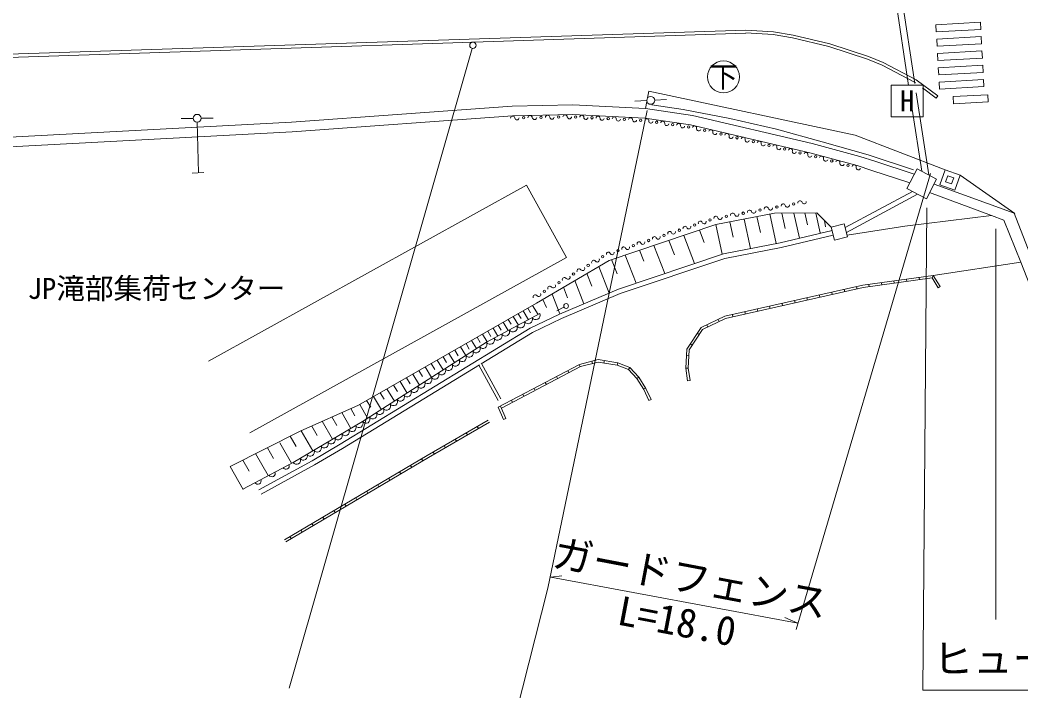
# Model space of a CAD drawing. Units: millimetres, scale not verified. Extents: x 40000 to 680000, y 20000 to 380000.
# Drawn here: x 434039 to 496952, y 250041 to 292232 of the extents above; entities that cross this region are included whole.
import ezdxf
from ezdxf.enums import TextEntityAlignment as Align

# ---------------------------------------------------------------- set-up
doc = ezdxf.new("R2010")
doc.units = ezdxf.units.MM
doc.header["$LTSCALE"] = 1000
doc.linetypes.add('DASHED', pattern=[7.5, 6, -1.5])
for name, color, linetype, lineweight in [('M-BGD', 7, 'Continuous', 13), ('M-BGD-EXST', 7, 'Continuous', 13), ('M-STR-HTXT', 7, 'Continuous', 13), ('M-STR-STRC', 7, 'Continuous', 13)]:
    doc.layers.add(name, color=color, linetype=linetype, lineweight=lineweight)
doc.styles.add('ＭＳ ゴシック', font='')
doc.styles.get('ＭＳ ゴシック').set_extended_font_data('MS Gothic')

msp = doc.modelspace()

# ---------------------------------------------------------------- linework, layer by layer
at = {"layer": 'M-BGD', "linetype": 'DASHED'}
for p, q in [((487863, 301453), (490712, 282718)), ((488258, 301514), (490276, 288244))]:
    msp.add_line(p, q, dxfattribs=at)
at = {"layer": 'M-BGD'}
for p, q in [((491604, 291928), (494400, 292086)), ((491629, 291479), (491604, 291928)), ((494425, 291636), (494400, 292086)), ((479652, 291601), (395145, 288819)), ((479658, 291401), (395151, 288619)), ((481378, 291316), (479649, 291421)), ((481399, 291495), (479652, 291601)), ((482587, 291105), (481378, 291316)), ((482623, 291282), (481399, 291495)), ((491629, 291479), (494425, 291636)), ((484883, 290558), (482587, 291105)), ((484932, 290731), (482623, 291282)), ((487359, 289948), (484932, 290731)), ((491654, 291030), (494451, 291187)), ((491680, 290580), (491654, 291030)), ((491680, 290580), (494476, 290738)), ((494476, 290738), (494451, 291187)), ((487296, 289779), (484883, 290558)), ((491705, 290131), (494501, 290288)), ((491730, 289682), (491705, 290131)), ((494526, 289839), (494501, 290288)), ((488217, 289396), (487296, 289779)), ((488294, 289559), (487359, 289948)), ((490360, 288471), (488294, 289559)), ((491730, 289682), (494526, 289839)), ((490265, 288317), (488217, 289396)), ((491755, 289233), (494552, 289390)), ((491780, 288783), (491755, 289233)), ((491780, 288783), (494577, 288941)), ((494577, 288941), (494552, 289390)), ((490325, 288273), (490265, 288317)), ((491734, 287472), (490360, 288471)), ((491806, 288334), (494602, 288491)), ((491831, 287885), (491806, 288334)), ((494627, 288042), (494602, 288491)), ((473485, 287334), (473571, 287756)), ((473571, 287756), (486522, 285001)), ((488794, 288143), (490794, 288143)), ((488794, 286143), (488794, 288143)), ((490367, 287648), (491151, 282490)), ((491629, 287326), (490753, 287962)), ((490794, 288143), (490794, 286143)), ((491831, 287885), (494627, 288042)), ((494869, 287534), (492689, 287418)), ((494869, 287534), (494893, 287084)), ((468791, 286897), (464968, 286813)), ((473356, 286663), (468791, 286897)), ((472684, 287123), (473433, 287166)), ((473349, 286663), (473441, 287115)), ((473750, 286888), (475716, 286614)), ((473932, 287195), (474681, 287238)), ((491734, 287472), (491629, 287326)), ((492689, 287418), (492713, 286969)), ((494893, 287084), (492713, 286969)), ((464968, 286813), (451106, 285807)), ((468783, 286297), (464996, 286213)), ((473311, 286064), (468783, 286297)), ((473349, 286664), (476308, 286220)), ((475716, 286614), (478662, 286032)), ((451106, 285807), (433393, 284858)), ((444174, 286033), (444924, 286047)), ((445181, 285801), (445267, 282622)), ((445424, 286056), (446174, 286069)), ((464996, 286213), (451149, 285208)), ((476184, 285633), (473311, 286064)), ((483687, 283883), (476184, 285633)), ((476308, 286220), (483833, 284465)), ((478662, 286032), (481581, 285378)), ((490794, 286143), (488794, 286143)), ((451138, 285207), (433425, 284259)), ((481581, 285378), (484460, 284582)), ((486522, 285001), (492181, 282816)), ((483833, 284465), (486822, 283655)), ((484460, 284582), (487343, 283752)), ((486650, 283080), (483687, 283883)), ((487343, 283752), (490199, 282805)), ((486822, 283655), (487765, 283348)), ((487765, 283348), (490242, 282534)), ((444855, 282604), (445586, 282635)), ((487579, 282778), (486650, 283080)), ((489962, 281995), (487579, 282778)), ((489776, 281638), (490417, 282871)), ((490417, 282871), (491650, 282231)), ((492181, 282816), (491843, 281875)), ((492181, 282816), (493122, 282478)), ((465863, 281857), (445877, 270778)), ((468385, 277308), (465863, 281857)), ((491009, 280998), (491650, 282231)), ((496517, 280088), (491488, 281919)), ((491843, 281875), (492784, 281537)), ((492353, 282439), (492217, 282062)), ((492217, 282062), (492594, 281927)), ((492353, 282439), (492729, 282304)), ((492729, 282304), (492594, 281927)), ((493122, 282478), (492784, 281537)), ((493122, 282478), (496568, 280070)), ((490136, 281451), (485903, 279181)), ((490458, 281284), (485978, 278881)), ((491009, 280998), (489776, 281638)), ((491209, 281381), (495093, 279948)), ((481460, 280094), (477768, 279365)), ((481168, 280036), (481571, 278179)), ((481460, 280094), (484117, 280099)), ((481919, 280094), (482129, 279125)), ((482682, 280096), (483026, 278514)), ((483374, 280098), (483535, 279358)), ((484067, 280093), (484338, 278844)), ((484117, 280099), (485028, 279216)), ((498744, 274349), (496517, 280088)), ((477768, 279365), (471065, 277113)), ((477768, 279365), (478171, 277506)), ((478660, 279541), (478867, 278585)), ((479552, 279717), (479955, 277860)), ((480360, 279877), (480579, 278868)), ((484596, 279635), (484674, 279227)), ((485028, 279216), (485844, 279419)), ((485844, 279419), (486049, 278598)), ((495093, 279948), (489653, 279264)), ((495884, 279653), (495093, 279948)), ((496942, 277010), (495884, 279653)), ((476744, 279021), (477045, 278241)), ((485081, 279003), (481822, 278228)), ((485154, 278711), (481886, 277935)), ((485028, 279216), (485232, 278394)), ((489653, 279264), (486024, 278697)), ((474816, 278373), (475167, 277464)), ((475757, 278689), (476442, 276915)), ((481822, 278228), (478257, 277525)), ((485232, 278394), (486049, 278598)), ((478257, 277525), (471659, 275308)), ((472079, 277453), (472764, 275679)), ((472977, 277755), (473243, 277064)), ((473874, 278057), (474559, 276283)), ((481886, 277935), (478334, 277234)), ((468385, 277308), (448488, 266280)), ((466501, 274420), (471065, 277113)), ((471223, 277166), (471572, 276263)), ((478334, 277234), (471765, 275027)), ((496942, 277010), (491442, 276173)), ((496942, 277010), (498126, 274005)), ((469671, 276291), (469977, 275498)), ((470422, 276734), (471069, 275059)), ((468920, 275847), (469483, 274390)), ((487016, 275551), (491442, 276173)), ((491366, 276011), (487043, 275404)), ((487405, 275454), (487384, 275603)), ((488197, 275566), (488176, 275714)), ((488989, 275677), (488969, 275826)), ((489782, 275788), (489761, 275937)), ((490574, 275900), (490553, 276048)), ((491442, 276173), (491366, 276011)), ((491751, 275387), (491366, 276011)), ((491442, 276173), (491878, 275466)), ((467487, 275002), (467970, 273752)), ((471659, 275308), (467948, 273743)), ((471765, 275027), (468072, 273469)), ((468203, 275425), (468456, 274769)), ((478341, 273605), (487016, 275551)), ((487043, 275404), (478390, 273462)), ((484311, 274791), (484278, 274937)), ((485091, 274966), (485059, 275112)), ((485872, 275141), (485839, 275287)), ((486653, 275316), (486620, 275462)), ((491751, 275387), (491878, 275466)), ((455320, 268020), (466501, 274420)), ((466895, 274653), (467127, 274153)), ((481969, 274265), (481936, 274411)), ((482750, 274440), (482717, 274587)), ((483530, 274615), (483497, 274762)), ((466703, 273771), (463354, 271967)), ((465351, 273762), (465533, 273463)), ((465658, 273937), (465992, 273388)), ((465956, 274108), (466133, 273818)), ((467948, 273743), (466107, 272847)), ((466255, 274279), (466599, 273714)), ((468228, 274178), (467787, 273941)), ((478847, 273565), (478814, 273711)), ((479627, 273740), (479594, 273886)), ((480408, 273915), (480375, 274061)), ((481188, 274090), (481156, 274236)), ((464415, 273226), (464730, 272708)), ((464729, 273406), (464916, 273099)), ((465044, 273586), (465370, 273052)), ((466251, 272583), (468072, 273469)), ((476841, 272892), (478341, 273605)), ((478390, 273462), (476943, 272774)), ((477202, 273064), (477267, 272928)), ((477925, 273407), (477989, 273272)), ((466107, 272847), (454162, 265556)), ((463027, 270616), (466251, 272583)), ((463103, 272475), (463398, 271991)), ((463436, 272665), (463633, 272341)), ((463768, 272856), (464073, 272354)), ((464091, 273041), (464283, 272725)), ((475945, 271538), (476841, 272892)), ((476943, 272774), (476093, 271490)), ((476607, 272539), (476733, 272456)), ((463354, 271967), (455568, 266984)), ((462071, 271884), (462279, 271542)), ((462421, 272085), (462734, 271570)), ((462762, 272280), (462965, 271947)), ((476166, 271872), (476291, 271789)), ((461001, 271272), (461356, 270688)), ((461361, 271478), (461575, 271126)), ((461721, 271684), (462054, 271135)), ((475881, 270332), (475945, 271538)), ((476093, 271490), (476032, 270340)), ((454317, 265298), (462908, 270543)), ((459883, 270632), (460109, 270260)), ((460262, 270849), (460639, 270229)), ((460632, 271060), (460852, 270699)), ((463051, 270630), (464259, 268411)), ((469207, 270577), (464098, 267884)), ((469245, 270428), (469175, 270560)), ((470371, 270880), (469207, 270577)), ((470378, 270727), (469262, 270436)), ((470019, 270633), (469981, 270779)), ((471612, 270682), (470371, 270880)), ((471571, 270536), (470378, 270727)), ((470742, 270669), (470766, 270817)), ((471612, 270682), (471571, 270536)), ((472282, 270246), (471571, 270536)), ((472368, 270373), (471612, 270682)), ((475924, 271131), (476073, 271123)), ((458724, 269968), (459146, 269274)), ((459114, 270191), (459346, 269810)), ((459503, 270415), (459903, 269758)), ((462880, 270526), (464084, 268315)), ((469262, 270436), (464291, 267816)), ((468537, 270055), (468468, 270187)), ((472368, 270373), (472282, 270246)), ((472815, 269685), (472282, 270246)), ((472934, 269777), (472368, 270373)), ((475881, 270332), (476032, 270340)), ((476001, 269546), (475881, 270332)), ((476032, 270340), (476149, 269568)), ((457513, 269275), (457758, 268872)), ((457924, 269510), (458370, 268777)), ((458324, 269739), (458562, 269347)), ((467122, 269308), (467052, 269441)), ((467830, 269681), (467760, 269814)), ((472934, 269777), (472815, 269685)), ((473248, 268990), (472815, 269685)), ((473380, 269061), (472934, 269777)), ((476001, 269546), (476149, 269568)), ((456679, 268798), (456931, 268384)), ((457102, 269040), (457572, 268267)), ((465707, 268562), (465637, 268695)), ((466414, 268935), (466345, 269068)), ((473228, 269033), (473364, 269096)), ((473563, 268307), (473248, 268990)), ((473699, 268369), (473380, 269061)), ((451642, 266374), (455320, 268020)), ((455394, 268055), (455889, 267190)), ((455824, 268308), (456083, 267883)), ((456257, 268557), (456765, 267723)), ((464999, 268189), (464929, 268322)), ((473563, 268307), (473699, 268369)), ((454258, 267544), (454809, 266580)), ((454826, 267799), (455090, 267338)), ((464098, 267884), (464433, 267115)), ((464231, 267954), (464571, 267175)), ((455568, 266984), (451197, 264418)), ((453034, 266997), (453676, 265874)), ((453646, 267271), (453949, 266740)), ((463472, 267077), (459639, 264847)), ((463547, 266947), (459715, 264718)), ((464433, 267115), (464571, 267175)), ((447237, 264159), (451642, 266374)), ((451716, 266407), (452437, 265146)), ((452375, 266702), (452721, 266097)), ((462089, 266272), (462164, 266143)), ((462780, 266675), (462855, 266545)), ((450365, 265654), (451101, 264367)), ((451023, 266062), (451399, 265404)), ((454162, 265556), (452402, 264519)), ((461397, 265870), (461472, 265740)), ((448841, 264966), (449631, 263583)), ((449586, 265340), (449975, 264659)), ((452550, 264258), (454317, 265298)), ((460014, 265065), (460089, 264936)), ((460706, 265468), (460781, 265338)), ((448048, 264547), (448443, 263856)), ((451197, 264418), (448049, 262739)), ((452402, 264519), (449047, 262688)), ((449190, 262425), (452550, 264258)), ((459639, 264847), (450662, 259556)), ((459715, 264718), (450738, 259427)), ((459277, 264634), (459353, 264505)), ((447237, 264159), (448059, 262721)), ((457899, 263822), (457975, 263692)), ((458588, 264228), (458664, 264099)), ((456520, 263009), (456597, 262880)), ((457210, 263415), (457286, 263286)), ((455831, 262603), (455907, 262474)), ((454453, 261791), (454529, 261661)), ((455142, 262197), (455218, 262068)), ((453764, 261384), (453840, 261255)), ((452385, 260572), (452461, 260443)), ((453074, 260978), (453151, 260849)), ((451696, 260166), (451772, 260036)), ((451007, 259760), (451083, 259630))]:
    msp.add_line(p, q, dxfattribs=at)
for centre, radius in [((462504, 290645), 200), ((473682, 287180), 250), ((445174, 286051), 250), ((465688, 286085), 75), ((466787, 286107), 75), ((467886, 286129), 75), ((468965, 286133), 75), ((469986, 286082), 75), ((471007, 286032), 75), ((472027, 285981), 75), ((473048, 285931), 75), ((474056, 285807), 75), ((475059, 285659), 75), ((476062, 285511), 75), ((477076, 285297), 75), ((478093, 285060), 75), ((479110, 284824), 75), ((480127, 284587), 75), ((481115, 284350), 75), ((482093, 284113), 75), ((483071, 283876), 75), ((484049, 283638), 75), ((485062, 283373), 75), ((486088, 283099), 75), ((482665, 280669), 75), ((478434, 279890), 75), ((479492, 280085), 75), ((480550, 280280), 75), ((481608, 280474), 75), ((476437, 279340), 75), ((477400, 279663), 75), ((474510, 278692), 75), ((475473, 279016), 75), ((472583, 278045), 75), ((473547, 278369), 75), ((471620, 277721), 75), ((469748, 276800), 75), ((470668, 277343), 75), ((468828, 276257), 75), ((467908, 275714), 75), ((466988, 275172), 75), ((468360, 274249), 150)]:
    msp.add_circle(centre, radius, dxfattribs=at)
for centre, radius, start, end in [((468298, 286124), 138, 6.5458, 175.7418), ((465002, 286058), 138, 6.5458, 175.7418), ((465276, 286090), 138, 186.5457, 355.7419), ((466101, 286080), 138, 6.5458, 175.7418), ((466375, 286112), 138, 186.5457, 355.7419), ((467199, 286102), 138, 6.5458, 175.7418), ((467473, 286133), 138, 186.5457, 355.7419), ((468572, 286155), 138, 186.5457, 355.7419), ((469348, 286111), 128, 358.4222, 175.925), ((469603, 286104), 128, 178.4222, 355.9251), ((470369, 286060), 128, 358.4222, 175.925), ((470624, 286053), 128, 178.4222, 355.9251), ((471389, 286010), 128, 358.4222, 175.925), ((471645, 286003), 128, 178.4222, 355.9251), ((472410, 285960), 128, 358.4222, 175.925), ((472666, 285953), 128, 178.4222, 355.9251), ((473429, 285898), 127, 352.4063, 170.8117), ((473680, 285865), 127, 172.4063, 350.8117), ((474432, 285750), 127, 352.4063, 170.8117), ((474683, 285717), 127, 172.4063, 350.8117), ((475435, 285602), 127, 352.4063, 170.8117), ((475686, 285569), 127, 172.4063, 350.8117), ((476439, 285439), 131, 349.3833, 164.4181), ((476696, 285391), 131, 169.3834, 344.4181), ((477456, 285203), 131, 349.3833, 164.4181), ((477713, 285155), 131, 169.3834, 344.4181), ((478473, 284966), 131, 349.3833, 164.4181), ((478730, 284918), 131, 169.3834, 344.4181), ((479490, 284729), 131, 349.3833, 164.4181), ((479747, 284681), 131, 169.3834, 344.4181), ((480503, 284497), 126, 346.7286, 166.011), ((480748, 284440), 126, 166.7287, 346.011), ((481481, 284260), 126, 346.7286, 166.011), ((481726, 284203), 126, 166.7287, 346.011), ((482459, 284023), 126, 346.7286, 166.011), ((482704, 283965), 126, 166.7287, 346.011), ((483437, 283786), 126, 346.7286, 166.011), ((483682, 283728), 126, 166.7287, 346.011), ((484419, 283537), 133, 348.4534, 161.5889), ((484680, 283484), 133, 168.4534, 341.5889), ((485445, 283263), 133, 348.4534, 161.5889), ((485706, 283210), 133, 168.4534, 341.5889), ((486471, 282988), 133, 348.4534, 161.5889), ((486731, 282935), 133, 168.4534, 341.5889), ((482006, 280538), 135, 14.6018, 186.2561), ((482267, 280606), 135, 194.6018, 6.2562), ((483064, 280732), 135, 14.6018, 186.2561), ((483325, 280800), 135, 194.6018, 6.2562), ((478833, 279954), 135, 14.6018, 186.2561), ((479094, 280022), 135, 194.6018, 6.2562), ((479890, 280148), 135, 14.6018, 186.2561), ((480151, 280216), 135, 194.6018, 6.2562), ((480948, 280343), 135, 14.6018, 186.2561), ((481209, 280411), 135, 194.6018, 6.2562), ((476798, 279459), 127, 19.4945, 197.6501), ((477038, 279544), 127, 199.4945, 17.6502), ((477775, 279759), 135, 14.6018, 186.2561), ((478036, 279827), 135, 194.6018, 6.2562), ((474872, 278812), 127, 19.4945, 197.6501), ((475111, 278897), 127, 199.4945, 17.6502), ((475835, 279135), 127, 19.4945, 197.6501), ((476075, 279220), 127, 199.4945, 17.6502), ((472945, 278164), 127, 19.4945, 197.6501), ((473185, 278249), 127, 199.4945, 17.6502), ((473909, 278488), 127, 19.4945, 197.6501), ((474148, 278573), 127, 199.4945, 17.6502), ((471019, 277517), 127, 19.4945, 197.6501), ((471258, 277602), 127, 199.4945, 17.6502), ((471982, 277841), 127, 19.4945, 197.6501), ((472221, 277926), 127, 199.4945, 17.6502), ((470097, 276996), 134, 34.3166, 206.7642), ((470318, 277147), 134, 214.3167, 26.7643), ((469177, 276453), 134, 34.3166, 206.7642), ((469398, 276604), 134, 214.3167, 26.7643), ((467558, 275519), 134, 214.3167, 26.7643), ((468257, 275910), 134, 34.3166, 206.7642), ((468478, 276061), 134, 214.3167, 26.7643), ((466417, 274825), 134, 34.3166, 206.7642), ((466638, 274976), 134, 214.3167, 26.7643), ((467337, 275368), 134, 34.3166, 206.7642), ((466453, 273662), 273, 213.0728, 23.5442), ((465496, 273146), 273, 213.0728, 23.5442), ((465975, 273404), 273, 213.0728, 23.5442), ((464061, 272373), 273, 213.0728, 23.5442), ((464539, 272631), 273, 213.0728, 23.5442), ((465018, 272889), 273, 213.0728, 23.5442), ((463134, 271834), 257, 214.1479, 31.0805), ((463583, 272115), 273, 213.0728, 23.5442), ((462269, 271281), 257, 214.1479, 31.0805), ((462702, 271557), 257, 214.1479, 31.0805), ((460971, 270450), 257, 214.1479, 31.0805), ((461404, 270727), 257, 214.1479, 31.0805), ((461836, 271004), 257, 214.1479, 31.0805), ((460106, 269896), 257, 214.1479, 31.0805), ((460539, 270173), 257, 214.1479, 31.0805), ((459241, 269343), 257, 214.1479, 31.0805), ((459673, 269620), 257, 214.1479, 31.0805), ((457943, 268513), 257, 214.1479, 31.0805), ((458376, 268789), 257, 214.1479, 31.0805), ((458808, 269066), 257, 214.1479, 31.0805), ((457078, 267959), 257, 214.1479, 31.0805), ((457511, 268236), 257, 214.1479, 31.0805), ((456213, 267405), 257, 214.1479, 31.0805), ((456645, 267682), 257, 214.1479, 31.0805), ((455347, 266859), 254, 211.1969, 29.6459), ((455780, 267128), 257, 214.1479, 31.0805), ((454036, 266089), 254, 211.1969, 29.6459), ((454473, 266346), 254, 211.1969, 29.6459), ((454910, 266602), 254, 211.1969, 29.6459), ((453162, 265576), 254, 211.1969, 29.6459), ((453599, 265832), 254, 211.1969, 29.6459), ((451851, 264806), 254, 211.1969, 29.6459), ((452288, 265063), 254, 211.1969, 29.6459), ((452725, 265319), 254, 211.1969, 29.6459), ((450756, 264183), 200, 208.0633, 28.0633), ((451414, 264549), 254, 211.1969, 29.6459), ((449874, 263712), 200, 208.0633, 28.0633), ((448991, 263242), 200, 208.0633, 28.0633)]:
    msp.add_arc(centre, radius, start, end, dxfattribs=at)
at = {"layer": 'M-BGD-EXST'}
msp.add_circle((478256, 288657), 1000, dxfattribs=at)
at = {"layer": 'M-STR-HTXT'}
for p, q in [((473460, 286550), (467204, 256499)), ((491256, 282582), (482815, 253897)), ((491034, 280424), (490780, 250090)), ((495381, 279097), (495381, 254533)), ((467395, 257197), (468093, 257292)), ((467395, 257197), (482935, 254302)), ((467204, 256499), (461232, 232886)), ((482935, 254302), (482117, 254659)), ((490780, 250090), (509120, 250090))]:
    msp.add_line(p, q, dxfattribs=at)
at = {"layer": 'M-STR-STRC'}
msp.add_line((462460, 290435), (450958, 250217), dxfattribs=at)

# ---------------------------------------------------------------- texts
at = {"layer": 'M-BGD', "style": 'ＭＳ ゴシック'}
msp.add_text('H', height=1320, dxfattribs=at).set_placement((489794, 287143), align=Align.MIDDLE_CENTER)
msp.add_text('JP滝部集荷センター', height=1320, rotation=0.01, dxfattribs=at).set_placement((434521, 274299), align=Align.BOTTOM_LEFT)
at = {"layer": 'M-BGD-EXST', "style": 'ＭＳ ゴシック'}
msp.add_text('下', height=1320, dxfattribs=at).set_placement((478256, 288657), align=Align.MIDDLE_CENTER)
at = {"layer": 'M-STR-HTXT', "style": 'ＭＳ ゴシック'}
for s, rotation, p in [('ガードフェンス', 349.222, (467316, 257346)), ('L=18.0', 349.222, (471391, 253697)), ('ヒューム管', 0.313, (491440, 250594))]:
    msp.add_text(s, height=1833, rotation=rotation, dxfattribs=at).set_placement(p, align=Align.BOTTOM_LEFT)

doc.saveas('drawing.dxf')
